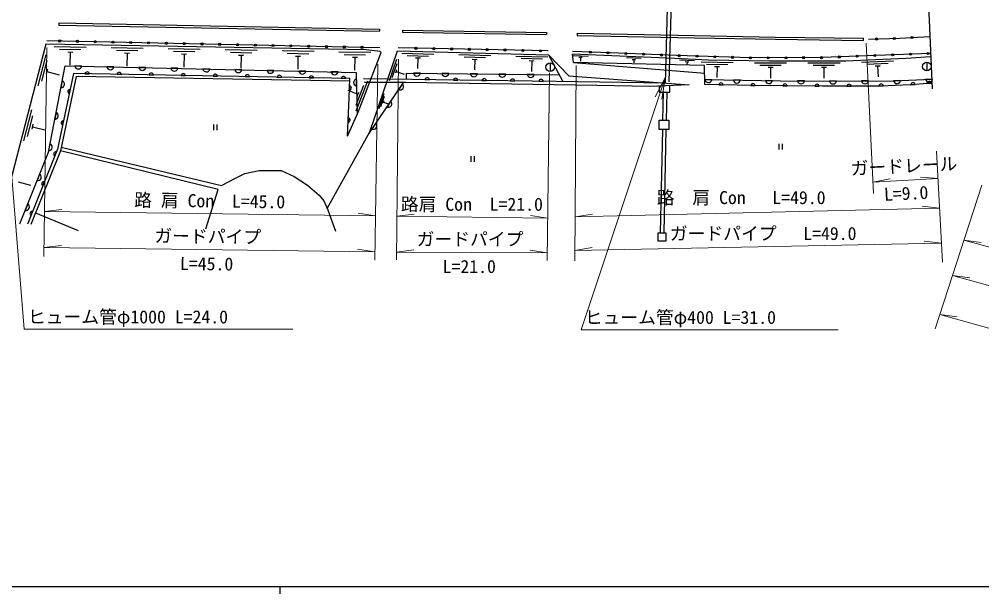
# Model space of a CAD drawing. Units: millimetres, scale not verified. Extents: x 40000 to 680000, y 20000 to 380000.
# Drawn here: x 231410 to 366626, y 204000 to 284641 of the extents above; entities that cross this region are included whole.
import ezdxf
from ezdxf.enums import TextEntityAlignment as Align

# ---------------------------------------------------------------- set-up
doc = ezdxf.new("R2010")
doc.units = ezdxf.units.MM
doc.header["$LTSCALE"] = 1000
for name, color, linetype, lineweight in [('M-BGD', 7, 'Continuous', 25), ('M-BMK-OTRS', 5, 'Continuous', 25), ('M-STR-HTXT', 7, 'Continuous', 13), ('M-TTL-BAND', 7, 'Continuous', 25)]:
    doc.layers.add(name, color=color, linetype=linetype, lineweight=lineweight)
doc.styles.add('ＭＳ ゴシック', font='')
doc.styles.get('ＭＳ ゴシック').set_extended_font_data('MS Gothic')

# ---------------------------------------------------------------- blocks, each defined once
blk = doc.blocks.new('open_arrow')
at = {"color": 0, "linetype": 'Continuous', "lineweight": -2}
blk.add_lwpolyline([(7.5, 1.25), (0, 0), (7.5, -1.25)], dxfattribs=at)

msp = doc.modelspace()

# ---------------------------------------------------------------- linework, layer by layer
at = {"layer": 'M-BGD'}
for p, q in [((236968, 284117), (236963, 283817)), ((236968, 284117), (282005, 283262)), ((236963, 283817), (281999, 282962)), ((282005, 283262), (281999, 282962)), ((285250, 283119), (285245, 282819)), ((285245, 282819), (305478, 282485)), ((285250, 283119), (305483, 282785)), ((305483, 282785), (305478, 282485)), ((309776, 282677), (309771, 282377)), ((282067, 280641), (235306, 281627)), ((350003, 281683), (350007, 281983)), ((240831, 280680), (236331, 280760)), ((240074, 280333), (237075, 280387)), ((238918, 279994), (238218, 280006)), ((238568, 280000), (238536, 278200)), ((248829, 280537), (244330, 280617)), ((248073, 280190), (245074, 280244)), ((256828, 280394), (252329, 280474)), ((256072, 280047), (253072, 280101)), ((264827, 280250), (260328, 280331)), ((264071, 279904), (261071, 279958)), ((272826, 280107), (268326, 280188)), ((280824, 279964), (276325, 280045)), ((305705, 280199), (284652, 280610)), ((235138, 279657), (234004, 275303)), ((235297, 278841), (234541, 275938)), ((246917, 279851), (246217, 279863)), ((246567, 279857), (246535, 278057)), ((254916, 279708), (254216, 279720)), ((254566, 279714), (254534, 277914)), ((262914, 279565), (262214, 279577)), ((262564, 279571), (262532, 277771)), ((272069, 279761), (269070, 279815)), ((270913, 279421), (270213, 279434)), ((270563, 279428), (270531, 277628)), ((280068, 279618), (277069, 279671)), ((278912, 279278), (278212, 279291)), ((278562, 279285), (278530, 277485)), ((284397, 278971), (283371, 275993)), ((285174, 279873), (289673, 279763)), ((285917, 279554), (288916, 279481)), ((287059, 279226), (287759, 279209)), ((287409, 279218), (287372, 277718)), ((293172, 279677), (297670, 279567)), ((293914, 279358), (296913, 279285)), ((295057, 279030), (295756, 279013)), ((295406, 279022), (295370, 277522)), ((301169, 279481), (305668, 279371)), ((301912, 279162), (304911, 279089)), ((303054, 278834), (303754, 278817)), ((303404, 278826), (303367, 277326)), ((305777, 279668), (307768, 275887)), ((311320, 279430), (309222, 279517)), ((309276, 278549), (327713, 277078)), ((310507, 279254), (310017, 279274)), ((310262, 279264), (310240, 278739)), ((318802, 279122), (316704, 279209)), ((317989, 278945), (317500, 278966)), ((317744, 278955), (317727, 278543)), ((326285, 278814), (324186, 278900)), ((325472, 278637), (324982, 278657)), ((325227, 278647), (325210, 278235)), ((331709, 278536), (327210, 278606)), ((354219, 278754), (349722, 278571)), ((358913, 278615), (358913, 277415)), ((235356, 277637), (235179, 276960)), ((235268, 277299), (237010, 276845)), ((240201, 278059), (239210, 278082)), ((244700, 277957), (243709, 277980)), ((249199, 277856), (248208, 277878)), ((253697, 277754), (252707, 277776)), ((258196, 277652), (257206, 277674)), ((262695, 277550), (261704, 277572)), ((267194, 277448), (266203, 277470)), ((271693, 277346), (270702, 277369)), ((276192, 277244), (275201, 277267)), ((284453, 278396), (283769, 276411)), ((284418, 277557), (284258, 277094)), ((284338, 277325), (285472, 276934)), ((306001, 278523), (306001, 277323)), ((330954, 278247), (327955, 278294)), ((329800, 277965), (329100, 277976)), ((329450, 277971), (329426, 276471)), ((339213, 278456), (334713, 278455)), ((338463, 278156), (335463, 278155)), ((337313, 277856), (336613, 277855)), ((336963, 277856), (336964, 276356)), ((346713, 278458), (342213, 278457)), ((345963, 278158), (342963, 278157)), ((344813, 277858), (344113, 277858)), ((344463, 277858), (344464, 276358)), ((353482, 278424), (350484, 278302)), ((352345, 278077), (351645, 278049)), ((351995, 278063), (352056, 276564)), ((237453, 275985), (237263, 275013)), ((240647, 276994), (241273, 276983)), ((245146, 276914), (245772, 276903)), ((249646, 276834), (250271, 276823)), ((254145, 276753), (254771, 276742)), ((258644, 276673), (259270, 276662)), ((263143, 276593), (263769, 276582)), ((267643, 276513), (268268, 276502)), ((272142, 276433), (272768, 276422)), ((276641, 276353), (277267, 276341)), ((278759, 271778), (280371, 275979)), ((278796, 275261), (278780, 276251)), ((287769, 277064), (286778, 277076)), ((288408, 276166), (289033, 276157)), ((291769, 277016), (290778, 277028)), ((292407, 276108), (293033, 276099)), ((295769, 276967), (294778, 276979)), ((296407, 276050), (297033, 276041)), ((299768, 276919), (298778, 276931)), ((300406, 275993), (301032, 275984)), ((303768, 276870), (302777, 276882)), ((304406, 275935), (305032, 275926)), ((328718, 276155), (327727, 276171)), ((332723, 276091), (331732, 276107)), ((337222, 276019), (336231, 276035)), ((341722, 275984), (340731, 275989)), ((346222, 275962), (345231, 275967)), ((350722, 275982), (349731, 275976)), ((355221, 276041), (354231, 275999)), ((359717, 276233), (358727, 276191)), ((238433, 274203), (238562, 274816)), ((279005, 274094), (277604, 274631)), ((277819, 275297), (277796, 274672)), ((278747, 272586), (279823, 275387)), ((280503, 268570), (285409, 275785)), ((285268, 275578), (284711, 274758)), ((321328, 275274), (321328, 274401)), ((322790, 274401), (322790, 275330)), ((329676, 275450), (330301, 275434)), ((334174, 275339), (334800, 275324)), ((338674, 275297), (339300, 275292)), ((343174, 275260), (343800, 275255)), ((347674, 275260), (348300, 275261)), ((352174, 275262), (352799, 275289)), ((356670, 275453), (357294, 275498)), ((358914, 275615), (359538, 275660)), ((278879, 273767), (279130, 274421)), ((282650, 274179), (281917, 272052)), ((282670, 273776), (282181, 272358)), ((282624, 273183), (282510, 272852)), ((283610, 273139), (283052, 272319)), ((321328, 274401), (322790, 274401)), ((321865, 274411), (321786, 270455)), ((322365, 274401), (322286, 270455)), ((233122, 271916), (231987, 267561)), ((282567, 273018), (283276, 272773)), ((233281, 271099), (232525, 268196)), ((236589, 271569), (236399, 270596)), ((277646, 270800), (277621, 270175)), ((233340, 269896), (233163, 269218)), ((233251, 269557), (234993, 269103)), ((237501, 269801), (237631, 270413)), ((258687, 269860), (258687, 269077)), ((259154, 269860), (259154, 269077)), ((281501, 270037), (280944, 269218)), ((321760, 269159), (321472, 254673)), ((322260, 269159), (321972, 254663)), ((235726, 267152), (235536, 266180)), ((338109, 267147), (338109, 266364)), ((338576, 267147), (338576, 266364)), ((236399, 265450), (236632, 266031)), ((294861, 265413), (294861, 264630)), ((295328, 265413), (295328, 264630)), ((234273, 262909), (233908, 261988)), ((231235, 261815), (232977, 261361)), ((234727, 261272), (234960, 261853)), ((232613, 258726), (232247, 257806)), ((233056, 257094), (233288, 257675)), ((233682, 257451), (239667, 254996))]:
    msp.add_line(p, q, dxfattribs=at)
for points in [[(236586, 308065), (236247, 308216), (238257, 312880), (239675, 316452), (240194, 317610), (241931, 320663), (243748, 320783), (264524, 315506), (280154, 314947), (287311, 314586), (306446, 312510), (322848, 312319), (322936, 305436), (322146, 275687)], [(322732, 275860), (323794, 312748), (327775, 313256), (330308, 313297), (337030, 313191), (339624, 313232), (343083, 313726), (346625, 314138), (349379, 314378), (353460, 314374), (356980, 314166), (357521, 314124)], [(309776, 282677), (326295, 282341), (337660, 282144), (350007, 281983)], [(309770, 282378), (326290, 282041), (337655, 281844), (350003, 281683)], [(350718, 281839), (355096, 281967), (359325, 282239)], [(277544, 268239), (279020, 271623), (282233, 279991), (282104, 280112), (280153, 280336), (235153, 281141), (228552, 255797)], [(274684, 258089), (280646, 268826), (284563, 280188), (305777, 279668)], [(359426, 279857), (344189, 279257), (334132, 279216), (323744, 279547), (314432, 279919), (309136, 280121)], [(305777, 279668), (308633, 276684), (325514, 275438), (319988, 275221), (312562, 275349), (291619, 275686), (285723, 275786), (279931, 275770)], [(359448, 279352), (356001, 279126), (351703, 278952), (347541, 278758), (336802, 278755), (328253, 278890), (323508, 279138), (309138, 279730)], [(327739, 275497), (327739, 275497), (327696, 278151), (309276, 278549), (309138, 279730)], [(231498, 255920), (235500, 265997), (237869, 278112), (278765, 277186), (278861, 271257)], [(277544, 268239), (277756, 273608), (277857, 276331), (239029, 277023), (236784, 266412), (232576, 255894)], [(277844, 275974), (239403, 276590), (237185, 266168), (233022, 255811)], [(322146, 275687), (306818, 275900), (279785, 276291)], [(285792, 276204), (285792, 277088), (307272, 276828)], [(327728, 276171), (338369, 276000), (346577, 275960), (354262, 276000), (359581, 276227)], [(359605, 275665), (356629, 275450), (352393, 275271), (344250, 275251), (334505, 275331), (327739, 275497)], [(237291, 266666), (259828, 261306), (261782, 262338), (263119, 262976), (265095, 263432), (268225, 263402), (270024, 262579), (271886, 261359), (273564, 259926), (274220, 259133), (274769, 257898), (275839, 254891)], [(257637, 255227), (259334, 260766), (237185, 266168)]]:
    msp.add_lwpolyline(points, dxfattribs=at)
for points in [[(321314, 270455), (322689, 270455), (322689, 269159), (321314, 269159)], [(321163, 254663), (322268, 254663), (322268, 253470), (321163, 253470)]]:
    msp.add_lwpolyline(points, close=True, dxfattribs=at)
for centre, radius in [((237077, 281590), 150), ((239576, 281537), 150), ((242076, 281484), 150), ((244575, 281432), 150), ((247075, 281379), 150), ((249574, 281326), 150), ((252074, 281273), 150), ((254573, 281221), 150), ((257072, 281168), 150), ((259572, 281115), 150), ((351835, 281871), 150), ((354334, 281945), 150), ((356830, 282078), 150), ((262071, 281063), 150), ((264571, 281010), 150), ((267070, 280957), 150), ((269570, 280904), 150), ((272069, 280852), 150), ((274569, 280799), 150), ((277068, 280746), 150), ((279567, 280693), 150), ((287151, 280561), 150), ((289651, 280512), 150), ((292150, 280463), 150), ((294650, 280415), 150), ((297149, 280366), 150), ((299649, 280317), 150), ((302149, 280268), 150), ((304648, 280220), 150), ((311634, 280026), 150), ((314132, 279931), 150), ((316630, 279831), 150), ((359107, 279844), 150), ((319128, 279732), 150), ((321626, 279632), 150), ((324124, 279535), 150), ((326623, 279455), 150), ((329122, 279376), 150), ((331620, 279296), 150), ((334119, 279217), 150), ((336619, 279226), 150), ((339119, 279237), 150), ((341619, 279247), 150), ((344119, 279257), 150), ((346617, 279353), 150), ((349115, 279451), 150), ((351613, 279549), 150), ((354111, 279648), 150), ((356609, 279746), 150), ((358913, 278015), 600), ((306001, 277923), 600)]:
    msp.add_circle(centre, radius, dxfattribs=at)
for centre, radius, start, end in [((239708, 278168), 505, 189.87351, 347.5317), ((240959, 276934), 318, 8.86998, 169.08771), ((244207, 278067), 505, 189.87351, 347.5317), ((248705, 277965), 505, 189.87351, 347.5317), ((253204, 277863), 505, 189.87351, 347.5317), ((257703, 277761), 505, 189.87351, 347.5317), ((262202, 277659), 505, 189.87351, 347.5317), ((266701, 277557), 505, 189.87351, 347.5317), ((271200, 277455), 505, 189.87351, 347.5317), ((275699, 277353), 505, 189.87351, 347.5317), ((237262, 275518), 505, 270.10684, 67.76503), ((245458, 276854), 318, 8.86998, 169.08771), ((249957, 276774), 318, 8.86998, 169.08771), ((254457, 276693), 318, 8.86998, 169.08771), ((258956, 276613), 318, 8.86998, 169.08771), ((263455, 276533), 318, 8.86998, 169.08771), ((267955, 276453), 318, 8.86998, 169.08771), ((272454, 276373), 318, 8.86998, 169.08771), ((276953, 276292), 318, 8.86998, 169.08771), ((278886, 275758), 505, 102.09058, 259.74877), ((287275, 277168), 505, 190.47668, 348.13487), ((288720, 276107), 318, 9.06325, 169.28098), ((291275, 277120), 505, 190.47668, 348.13487), ((292719, 276049), 318, 9.06325, 169.28098), ((295274, 277071), 505, 190.47668, 348.13487), ((296719, 275991), 318, 9.06325, 169.28098), ((299274, 277023), 505, 190.47668, 348.13487), ((300719, 275934), 318, 9.06325, 169.28098), ((303274, 276974), 505, 190.47668, 348.13487), ((304718, 275876), 318, 9.06325, 169.28098), ((328224, 276261), 505, 190.24866, 347.90686), ((332229, 276197), 505, 190.24866, 347.90686), ((336728, 276124), 505, 190.24866, 347.90686), ((341227, 276084), 505, 190.8902, 348.54839), ((345727, 276062), 505, 190.8902, 348.54839), ((350226, 276077), 505, 191.47072, 349.12891), ((354722, 276118), 505, 193.61334, 351.27153), ((359218, 276309), 505, 193.61334, 351.27153), ((359230, 275583), 318, 14.01433, 174.23206), ((238551, 274498), 318, 87.9432, 248.16093), ((277753, 274986), 318, 277.78544, 78.00317), ((284908, 275223), 505, 246.96096, 44.61915), ((329987, 275387), 318, 8.48388, 168.70161), ((334486, 275277), 318, 8.48388, 168.70161), ((338986, 275240), 318, 9.42367, 169.6414), ((343486, 275203), 318, 9.42367, 169.6414), ((347987, 275206), 318, 10.03207, 170.2498), ((352489, 275221), 318, 12.30937, 172.52711), ((356986, 275421), 318, 14.01433, 174.23206), ((283250, 272784), 505, 246.96096, 44.61915), ((236398, 271101), 505, 270.10684, 67.76503), ((277579, 270490), 318, 277.62751, 77.84524), ((237619, 270096), 318, 87.9432, 248.16093), ((281142, 269683), 505, 246.96096, 44.61915), ((235535, 266685), 505, 270.10684, 67.76503), ((236566, 265720), 318, 78.08436, 238.30209), ((234000, 262484), 505, 259.51222, 57.17041), ((234894, 261542), 318, 78.08436, 238.30209), ((232339, 258302), 505, 259.51222, 57.17041), ((233223, 257364), 318, 78.08436, 238.30209)]:
    msp.add_arc(centre, radius, start, end, dxfattribs=at)
at = {"layer": 'M-BMK-OTRS'}
msp.add_line((358504, 301471), (359638, 274891), dxfattribs=at)
at = {"layer": 'M-STR-HTXT'}
for p, q in [((350396, 281281), (351418, 260160)), ((235268, 280655), (234885, 251323)), ((284697, 279038), (284392, 250854)), ((281769, 278337), (281342, 250833)), ((309657, 278163), (309462, 250748)), ((305582, 250761), (305890, 277132)), ((360289, 266103), (361104, 250548)), ((360489, 262267), (358044, 262481)), ((351339, 261788), (360489, 262267)), ((351339, 261788), (353749, 262256)), ((366615, 261338), (360067, 241170)), ((360707, 258115), (358268, 258399)), ((234967, 257643), (237403, 257953)), ((234967, 257643), (281439, 257040)), ((281439, 257040), (279012, 257414)), ((284459, 256989), (286894, 257302)), ((284459, 256989), (305652, 256741)), ((305652, 256741), (303225, 257111)), ((309506, 256893), (360707, 258115)), ((309506, 256893), (311928, 257292)), ((234901, 252584), (237337, 252893)), ((309472, 252201), (360964, 253217)), ((360964, 253217), (358526, 253511)), ((364110, 253623), (394812, 245220)), ((364110, 253623), (366545, 253311)), ((281360, 251976), (234901, 252584)), ((281360, 251976), (278934, 252350)), ((284404, 251935), (286838, 252257)), ((305595, 251876), (284404, 251935)), ((305595, 251876), (303165, 252224)), ((309472, 252201), (311896, 252590)), ((391716, 240532), (362503, 248675)), ((362503, 248675), (364937, 248351)), ((360729, 243210), (391989, 234498)), ((360729, 243210), (363163, 242887))]:
    msp.add_line(p, q, dxfattribs=at)
for points in [[(228998, 279214), (232123, 241138), (269860, 241138)], [(322166, 276439), (310345, 241068), (346458, 241068)]]:
    msp.add_lwpolyline(points, dxfattribs=at)
at = {"layer": 'M-TTL-BAND'}
for p, q in [((40000, 205000), (579000, 205000)), ((268000, 205000), (268000, 204000))]:
    msp.add_line(p, q, dxfattribs=at)

# ---------------------------------------------------------------- block references
at = {"layer": 'M-STR-HTXT', "xscale": 400, "yscale": 400, "rotation": 251.5}
msp.add_blockref('open_arrow', (322166, 276439), dxfattribs=at)

# ---------------------------------------------------------------- texts
at = {"layer": 'M-STR-HTXT', "style": 'ＭＳ ゴシック'}
for s, rotation, p in [('ガードレール', 2.76, (355777, 262583)), ('L=9.0', 2.76, (356071, 258743)), ('路 肩 Con  L=45.0', 359.257, (258150, 257680)), ('ガードパイプ', 359.251, (257874, 252700)), ('L=45.0', 359.251, (257718, 248860))]:
    msp.add_text(s, height=1833, rotation=rotation, dxfattribs=at).set_placement(p, align=Align.BOTTOM_CENTER)
for s, p in [('路肩 Con  L=21.0', (294998, 257211)), ('路  肩 Con   L=49.0', (332833, 258142)), ('ガードパイプ   L=49.0', (335916, 253105)), ('ガードパイプ', (294738, 252314)), ('L=21.0', (294632, 248473))]:
    msp.add_text(s, height=1833, dxfattribs=at).set_placement(p, align=Align.BOTTOM_CENTER)
for s, p in [('ヒューム管φ1000 L=24.0', (232627, 241399)), ('ヒューム管φ400 L=31.0', (310850, 241329))]:
    msp.add_text(s, height=1833, dxfattribs=at).set_placement(p, align=Align.BOTTOM_LEFT)

doc.saveas('drawing.dxf')
